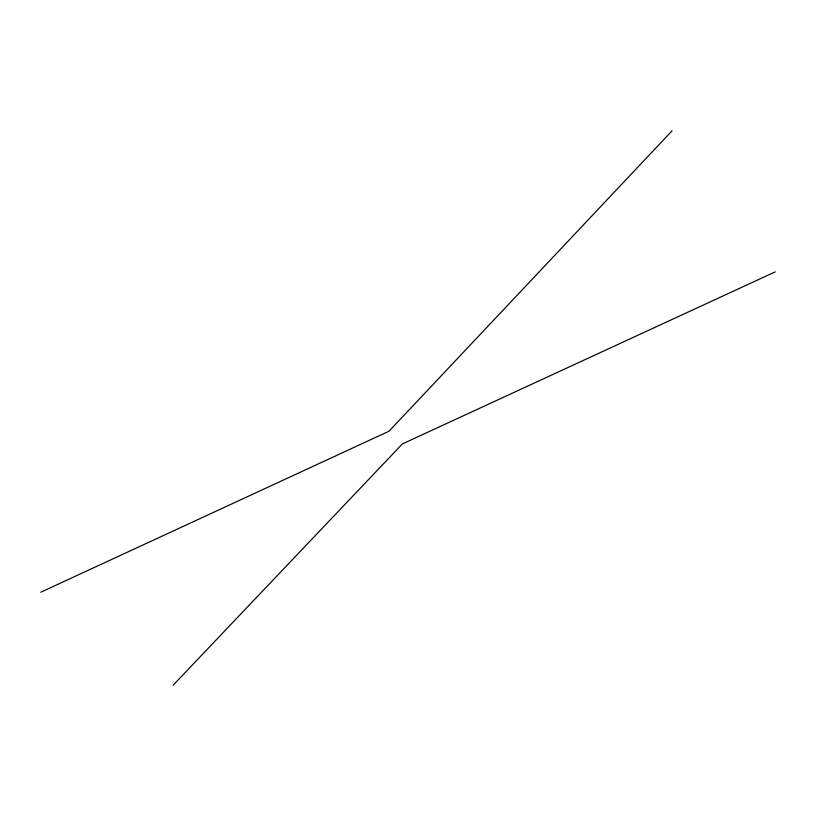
<?xml version="1.0" encoding="UTF-8"?>
<svg xmlns="http://www.w3.org/2000/svg" width="816" height="816" viewBox="0 0 816 816"><rect width="100%" height="100%" fill="white"/><g stroke="black" fill="none" stroke-linecap="round" stroke-linejoin="round"><path stroke-width="1.22" d="M672.037 130.846L388.997 431.225L40.8 592.212M173.196 685.154L402.38 443.924L775.2 271.881"/></g></svg>
